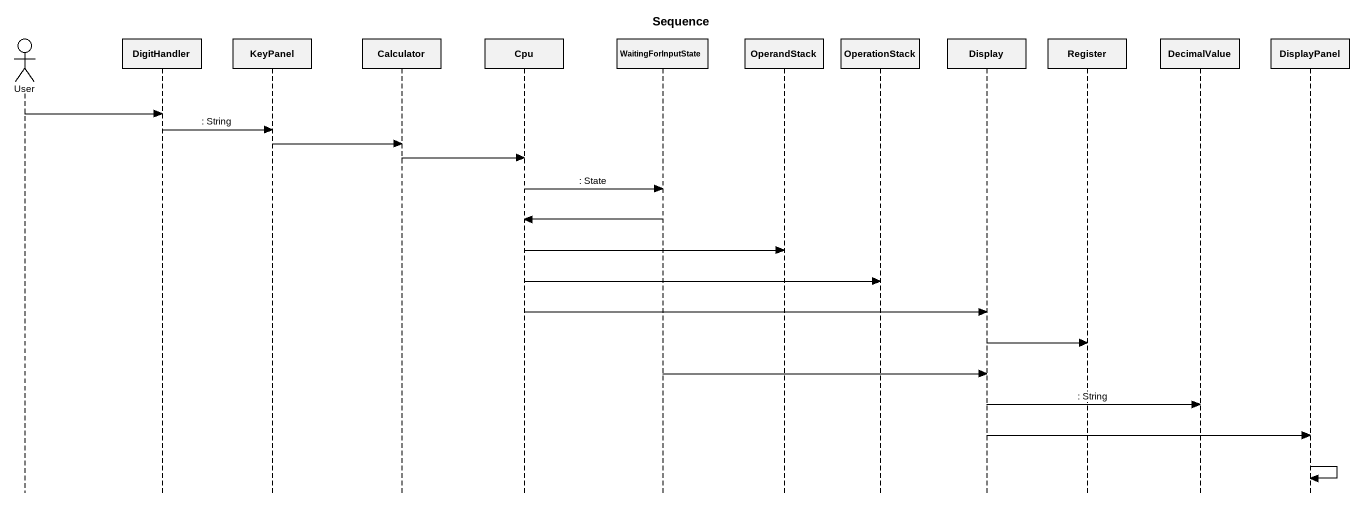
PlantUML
@startuml
title Sequence
hide footbox
actor User
participant DigitHandler
participant KeyPanel
participant Calculator
participant Cpu
participant WaitingForInputState
participant OperandStack
participant OperationStack
participant Display
participant Register
participant DecimalValue
participant DisplayPanel

User -> DigitHandler
DigitHandler -> KeyPanel : : String
KeyPanel -> Calculator
Calculator -> Cpu
Cpu -> WaitingForInputState : : State
WaitingForInputState -> Cpu
Cpu -> OperandStack
Cpu -> OperationStack
Cpu -> Display
Display -> Register
WaitingForInputState -> Display
Display -> DecimalValue : : String
Display -> DisplayPanel
DisplayPanel -> DisplayPanel
@enduml
